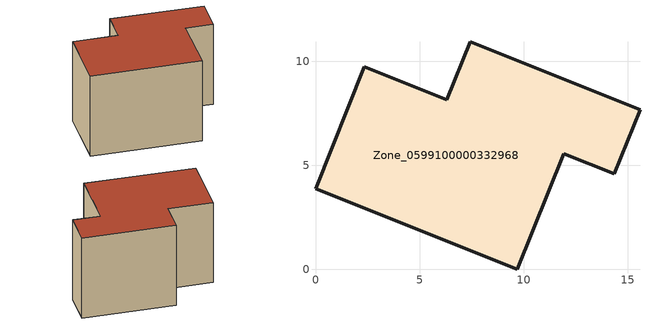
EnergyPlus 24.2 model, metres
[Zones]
Zone_0599100000332968
 floor ground (C_G): 7.43,10.94 15.58,7.66 14.34,4.58 11.91,5.56 9.67,0 0,3.87 2.35,9.72 6.31,8.14 z0
 wall outside (C_F): 2.35,9.72 0,3.87 9.67,0 11.91,5.56 14.34,4.58 15.58,7.66 7.43,10.94 6.31,8.14 2.35,9.72 z0:8.37
 roof outside (C_R): 7.43,10.94 6.31,8.14 2.35,9.72 0,3.87 9.67,0 11.91,5.56 14.34,4.58 15.58,7.66 z8.37
[BUILDING]
Pand.0599100000332968: North Axis=0; Terrain=City; Loads Convergence Tolerance Value=0.04; Temperature Convergence Tolerance Value=0.4; Solar Distribution=FullExterior; Maximum Number of Warmup Days=25; Minimum Number of Warmup Days=1
[Site:Location]
Rotterdam.The.Hague.AP_ZH_NLD Design_Conditions: Latitude=51.96; Longitude=4.45; Time Zone=1; Elevation=-4.5
[SITE:GROUNDTEMPERATURE:BUILDINGSURFACE]
18, 18, 18, 18, 18, 18, 18, 18, 18, 18, 18, 18
[MATERIAL] Thermal Absorptance=0.9; Solar Absorptance=0.7; Visible Absorptance=0.7
Name | Roughness | Thickness | Conductivity | Density | Specific Heat
G.TC.1975-1991 | MediumSmooth | 0.15 | 0.288461 | 540 | 1210
F.TC.1975-1991 | Rough | 0.3 | 0.230769 | 1920 | 840
R.TC.1975-1991 | MediumRough | 0.2 | 0.153846 | 1500 | 1000
[CONSTRUCTION]
C_G: G.TC.1975-1991
C_F: F.TC.1975-1991
C_R: R.TC.1975-1991
[ZONE]
Zone_0599100000332968: Type=1; Multiplier=1; Ceiling Height=Autocalculate; Volume=Autocalculate; Floor Area=autocalculate; Part of Total Floor Area=Yes
[ZONEINFILTRATION:DESIGNFLOWRATE]
Infil_Zone_0599100000332968: Zone or ZoneList or Space or SpaceList=Zone_0599100000332968; Schedule=AlwaysOn; Design Flow Rate Calculation Method=Flow/Area; Flow Rate per Floor Area=0.003; Constant Term Coefficient=1; Temperature Term Coefficient=0; Velocity Term Coefficient=0; Velocity Squared Term Coefficient=0
[HVACTEMPLATE:ZONE:IDEALLOADSAIRSYSTEM]
Zone_0599100000332968: Maximum Heating Supply Air Temperature=50; Minimum Cooling Supply Air Temperature=13; Maximum Heating Supply Air Humidity Ratio=0.0156; Minimum Cooling Supply Air Humidity Ratio=0.0077; Heating Limit=NoLimit; Cooling Limit=NoLimit; Dehumidification Control Type=ConstantSensibleHeatRatio; Cooling Sensible Heat Ratio=0.7; Dehumidification Setpoint=60; Humidification Control Type=None; Humidification Setpoint=30; Outdoor Air Method=None; Outdoor Air Flow Rate per Person=0.00944; Outdoor Air Flow Rate per Zone Floor Area=0; Outdoor Air Flow Rate per Zone=0; Demand Controlled Ventilation Type=None; Outdoor Air Economizer Type=NoEconomizer; Heat Recovery Type=None; Sensible Heat Recovery Effectiveness=0.7; Latent Heat Recovery Effectiveness=0.65
[ZONECONTROL:THERMOSTAT]
ThermostatControl_Zone_0599100000332968: Zone or ZoneList=Zone_0599100000332968; Control Type Schedule=DualSetpointControlType; Control 1=Thermostat_Zone_0599100000332968; Temperature Difference Between Cutout And Setpoint=0
[THERMOSTATSETPOINT:DUALSETPOINT]
Thermostat_Zone_0599100000332968: Heating Setpoint Temperature Schedule=HeatingSetpoint_Zone_0599100000332968; Cooling Setpoint Temperature Schedule=CoolingSetpoint_Zone_0599100000332968
[SCHEDULE:COMPACT]
HeatingSetpoint_Zone_0599100000332968: Through: 12/31, For: AllDays, Until: 24:00, 21
CoolingSetpoint_Zone_0599100000332968: Through: 12/31, For: AllDays, Until: 24:00, 24
DualSetpointControlType: Through: 12/31, For: AllDays, Until: 24:00, 4
AlwaysOn: Through: 12/31, For: AllDays, Until: 24:00, 1
